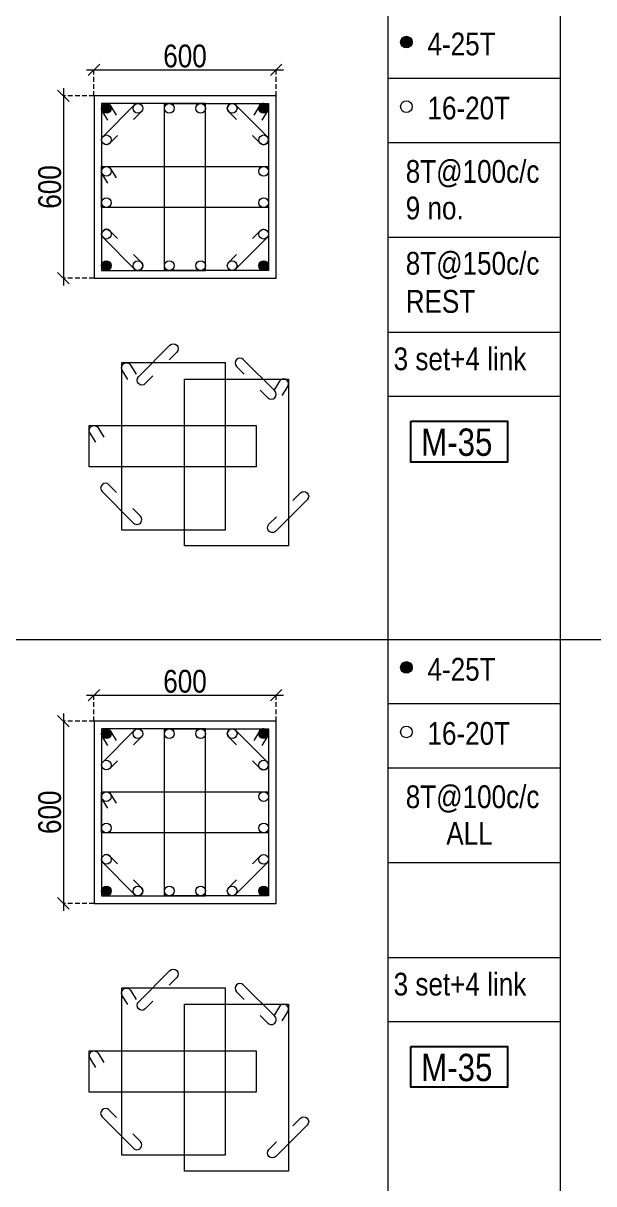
# Model space of a CAD drawing. Header units: millimetres. Extents: x 1112055 to 3390982, y -148532 to 766891.
# Drawn here: x 2099967 to 2107489, y 147705 to 162999 of the extents above; entities that cross this region are included whole.
import ezdxf
from ezdxf.enums import TextEntityAlignment as Align

# ---------------------------------------------------------------- set-up
doc = ezdxf.new("R2010")
doc.units = ezdxf.units.MM
doc.header["$PDMODE"] = 35
doc.header["$PDSIZE"] = -25
doc.linetypes.add('DASHED2', pattern=[0.375, 0.25, -0.125])
doc.linetypes.add('Hidden', pattern=[9.525, 6.35, -3.175])
for name, color, linetype, lineweight in [('B COL. SIZE DIM', 220, 'Continuous', 25), ('B COLSCH', 204, 'Continuous', 20), ('B COLUMN', 1, 'Hidden', 9), ('B STEEL', 34, 'Continuous', 15), ('B TITLE BLOCK', 250, 'Continuous', 0)]:
    doc.layers.add(name, color=color, linetype=linetype, lineweight=lineweight)
doc.layers.add('B TEXT', color=7, linetype='Continuous')
doc.styles.add('dim inside', font='romans.shx', dxfattribs={"width": 0.8, "height": 125})
doc.styles.add('SWINC', font='swissc.ttf')
doc.dimstyles.new('dim inside', dxfattribs={"dimtxt": 125, "dimasz": 100, "dimexe": 0, "dimexo": 0, "dimgap": 10, "dimtad": 0, "dimdec": 0, "dimzin": 0, "dimdsep": 46, "dimtxsty": 'dim inside', "dimblk": 'SMALL', "dimcen": 0.09, "dimadec": 0, "dimazin": 0, "dimtfac": 1, "dimtdec": 0, "dimtofl": 0, "dimtmove": 0, "dimatfit": 3, "dimfxl": 1, "dimtolj": 1, "dimtzin": 0, "dimarcsym": 2})

# ---------------------------------------------------------------- blocks, each defined once
blk = doc.blocks.new('_Oblique')
at = {"color": 0, "linetype": 'ByBlock', "lineweight": -2}
blk.add_line((-0.5, -0.5), (0.5, 0.5), dxfattribs=at)
blk = doc.blocks.new('*D289')
at = {"layer": 'B COL. SIZE DIM', "color": 250, "lineweight": 9, "ltscale": 250, "transparency": 16777216}
blk.add_line((2100800, 154146), (2103400, 154146), dxfattribs=at)
at = {"layer": 'B COL. SIZE DIM', "color": 250, "linetype": 'DASHED2', "lineweight": 9, "ltscale": 250, "transparency": 16777216}
for p, q in [((2100900, 153801), (2100900, 154146)), ((2103300, 153801), (2103300, 154146))]:
    blk.add_line(p, q, dxfattribs=at)
at = {"layer": 'Defpoints', "color": 0, "ltscale": 250, "transparency": 16777216}
for p in [(2103300, 154146), (2100900, 153801), (2103300, 153801)]:
    blk.add_point(p, dxfattribs=at)
at = {"layer": 'B COL. SIZE DIM', "color": 250, "lineweight": 9, "ltscale": 250, "transparency": 16777216, "xscale": 150, "yscale": 150, "zscale": 150, "rotation": 180}
blk.add_blockref('_Oblique', (2100900, 154146), dxfattribs=at)
at = {"layer": 'B COL. SIZE DIM', "color": 250, "lineweight": 9, "ltscale": 250, "transparency": 16777216, "xscale": 150, "yscale": 150, "zscale": 150}
blk.add_blockref('_Oblique', (2103300, 154146), dxfattribs=at)
at = {"layer": 'B COL. SIZE DIM', "color": 6, "ltscale": 250, "transparency": 16777216, "insert": (2102100, 154325), "char_height": 300, "attachment_point": 5, "style": 'SWINC'}
blk.add_mtext('\\A1;600', dxfattribs=at)
blk = doc.blocks.new('*D290')
at = {"layer": 'B COL. SIZE DIM', "color": 250, "lineweight": 9, "ltscale": 250, "transparency": 16777216}
blk.add_line((2100496, 153901), (2100496, 151301), dxfattribs=at)
at = {"layer": 'B COL. SIZE DIM', "color": 250, "linetype": 'DASHED2', "lineweight": 9, "ltscale": 250, "transparency": 16777216}
for p, q in [((2100900, 153801), (2100496, 153801)), ((2100900, 151401), (2100496, 151401))]:
    blk.add_line(p, q, dxfattribs=at)
at = {"layer": 'Defpoints', "color": 0, "ltscale": 250, "transparency": 16777216}
for p in [(2100900, 153801), (2100496, 151401), (2100900, 151401)]:
    blk.add_point(p, dxfattribs=at)
at = {"layer": 'B COL. SIZE DIM', "color": 250, "lineweight": 9, "ltscale": 250, "transparency": 16777216, "xscale": 150, "yscale": 150, "zscale": 150}
for p, rotation in [((2100496, 153801), 90), ((2100496, 151401), 270)]:
    blk.add_blockref('_Oblique', p, dxfattribs=dict(at, rotation=rotation))
at = {"layer": 'B COL. SIZE DIM', "color": 6, "ltscale": 250, "transparency": 16777216, "insert": (2100317, 152601), "char_height": 300, "attachment_point": 5, "rotation": 90, "style": 'SWINC'}
blk.add_mtext('\\A1;600', dxfattribs=at)
blk = doc.blocks.new('*D251')
at = {"layer": 'B COL. SIZE DIM', "color": 250, "lineweight": 9, "ltscale": 250, "transparency": 16777216}
blk.add_line((2100800, 162386), (2103400, 162386), dxfattribs=at)
at = {"layer": 'B COL. SIZE DIM', "color": 250, "linetype": 'DASHED2', "lineweight": 9, "ltscale": 250, "transparency": 16777216}
for p, q in [((2100900, 162041), (2100900, 162386)), ((2103300, 162041), (2103300, 162386))]:
    blk.add_line(p, q, dxfattribs=at)
at = {"layer": 'Defpoints', "color": 0, "ltscale": 250, "transparency": 16777216}
for p in [(2103300, 162386), (2100900, 162041), (2103300, 162041)]:
    blk.add_point(p, dxfattribs=at)
at = {"layer": 'B COL. SIZE DIM', "color": 250, "lineweight": 9, "ltscale": 250, "transparency": 16777216, "xscale": 150, "yscale": 150, "zscale": 150, "rotation": 180}
blk.add_blockref('_Oblique', (2100900, 162386), dxfattribs=at)
at = {"layer": 'B COL. SIZE DIM', "color": 250, "lineweight": 9, "ltscale": 250, "transparency": 16777216, "xscale": 150, "yscale": 150, "zscale": 150}
blk.add_blockref('_Oblique', (2103300, 162386), dxfattribs=at)
at = {"layer": 'B COL. SIZE DIM', "color": 6, "ltscale": 250, "transparency": 16777216, "insert": (2102100, 162565), "char_height": 300, "attachment_point": 5, "style": 'SWINC'}
blk.add_mtext('\\A1;600', dxfattribs=at)
blk = doc.blocks.new('*D252')
at = {"layer": 'B COL. SIZE DIM', "color": 250, "lineweight": 9, "ltscale": 250, "transparency": 16777216}
blk.add_line((2100496, 162141), (2100496, 159541), dxfattribs=at)
at = {"layer": 'B COL. SIZE DIM', "color": 250, "linetype": 'DASHED2', "lineweight": 9, "ltscale": 250, "transparency": 16777216}
for p, q in [((2100900, 162041), (2100496, 162041)), ((2100900, 159641), (2100496, 159641))]:
    blk.add_line(p, q, dxfattribs=at)
at = {"layer": 'Defpoints', "color": 0, "ltscale": 250, "transparency": 16777216}
for p in [(2100900, 162041), (2100496, 159641), (2100900, 159641)]:
    blk.add_point(p, dxfattribs=at)
at = {"layer": 'B COL. SIZE DIM', "color": 250, "lineweight": 9, "ltscale": 250, "transparency": 16777216, "xscale": 150, "yscale": 150, "zscale": 150}
for p, rotation in [((2100496, 162041), 90), ((2100496, 159641), 270)]:
    blk.add_blockref('_Oblique', p, dxfattribs=dict(at, rotation=rotation))
at = {"layer": 'B COL. SIZE DIM', "color": 6, "ltscale": 250, "transparency": 16777216, "insert": (2100317, 160841), "char_height": 300, "attachment_point": 5, "rotation": 90, "style": 'SWINC'}
blk.add_mtext('\\A1;600', dxfattribs=at)

msp = doc.modelspace()

# ---------------------------------------------------------------- hatches: boundary and pattern name
at = {"layer": 'B STEEL', "lineweight": 9, "ltscale": 0.5}
h = msp.add_hatch(color=34, dxfattribs=at)
edge = h.paths.add_edge_path()
edge.add_arc((2105018.5, 162749.8), 76.8, 0, 360)
h = msp.add_hatch(color=34, dxfattribs=at)
edge = h.paths.add_edge_path()
edge.add_arc((2101064.2, 161876.6), 64, 0, 360)
h = msp.add_hatch(color=34, dxfattribs=at)
edge = h.paths.add_edge_path()
edge.add_arc((2103136.1, 161876.6), 64, 180, 540, ccw=False)
h = msp.add_hatch(color=34, dxfattribs=at)
edge = h.paths.add_edge_path()
edge.add_arc((2101064.2, 159804.6), 64, 0, 360, ccw=False)
h = msp.add_hatch(color=34, dxfattribs=at)
edge = h.paths.add_edge_path()
edge.add_arc((2103136.1, 159804.6), 64, -180, 180)
h = msp.add_hatch(color=34, dxfattribs=at)
edge = h.paths.add_edge_path()
edge.add_arc((2105018.5, 154509.9), 76.8, 0, 360)
h = msp.add_hatch(color=34, dxfattribs=at)
edge = h.paths.add_edge_path()
edge.add_arc((2101064.2, 153636.7), 64, 0, 360)
h = msp.add_hatch(color=34, dxfattribs=at)
edge = h.paths.add_edge_path()
edge.add_arc((2103136.1, 153636.7), 64, 180, 540, ccw=False)
h = msp.add_hatch(color=34, dxfattribs=at)
edge = h.paths.add_edge_path()
edge.add_arc((2101064.2, 151564.8), 64, 0, 360, ccw=False)
h = msp.add_hatch(color=34, dxfattribs=at)
edge = h.paths.add_edge_path()
edge.add_arc((2103136.1, 151564.8), 64, -180, 180)

# ---------------------------------------------------------------- linework, layer by layer
at = {"layer": 'B COLSCH', "color": 250, "lineweight": 0}
for p, q in [((2104772.3, 196077.4), (2104772.3, 146638.4)), ((2107046.6, 196077.4), (2107046.6, 139385.8)), ((2104772.3, 162273.1), (2107046.6, 162273.1)), ((2104772.3, 161428.1), (2107046.6, 161428.1)), ((2104772.3, 160178.3), (2107046.6, 160178.3)), ((2104772.3, 158928.5), (2107046.6, 158928.5)), ((2104772.3, 158083.5), (2107046.6, 158083.5)), ((2087919, 154878.2), (2215549.8, 154878.2)), ((2104772.3, 154033.2), (2107046.6, 154033.2)), ((2104772.3, 153188.2), (2107046.6, 153188.2)), ((2104772.3, 151938.5), (2107046.6, 151938.5)), ((2104772.3, 150688.7), (2107046.6, 150688.7)), ((2104772.3, 149843.7), (2107046.6, 149843.7))]:
    msp.add_line(p, q, dxfattribs=at)
at = {"layer": 'B COLUMN', "color": 1, "linetype": 'ByBlock', "lineweight": 20}
for points in [[(2100900.2, 159640.6), (2103300.2, 159640.6), (2103300.2, 162040.6), (2100900.2, 162040.6)], [(2100900.2, 151400.8), (2103300.2, 151400.8), (2103300.2, 153800.8), (2100900.2, 153800.8)]]:
    msp.add_lwpolyline(points, close=True, dxfattribs=at)
at = {"layer": 'B STEEL', "color": 34, "lineweight": 9, "ltscale": 0.5}
for points in [[(2101000.2, 159740.6), (2102371.4, 159740.6), (2102371.4, 161940.6), (2101000.2, 161940.6)], [(2103200.2, 159740.6), (2101828.9, 159740.6), (2101828.9, 161940.6), (2103200.2, 161940.6)], [(2101000.2, 161111.8), (2103200.2, 161111.8), (2103200.2, 160569.4), (2101000.2, 160569.4)], [(2101264.2, 156325), (2102635.4, 156325), (2102635.4, 158525), (2101264.2, 158525)], [(2103464.2, 156110.4), (2102092.9, 156110.4), (2102092.9, 158310.4), (2103464.2, 158310.4)], [(2100838.2, 157696.2), (2103038.2, 157696.2), (2103038.2, 157153.8), (2100838.2, 157153.8)], [(2101000.2, 151500.8), (2102371.4, 151500.8), (2102371.4, 153700.8), (2101000.2, 153700.8)], [(2103200.2, 151500.8), (2101828.9, 151500.8), (2101828.9, 153700.8), (2103200.2, 153700.8)], [(2101000.2, 152872), (2103200.2, 152872), (2103200.2, 152329.5), (2101000.2, 152329.5)], [(2101264.2, 148085.2), (2102635.4, 148085.2), (2102635.4, 150285.2), (2101264.2, 150285.2)], [(2103464.2, 147870.6), (2102092.9, 147870.6), (2102092.9, 150070.6), (2103464.2, 150070.6)], [(2100838.2, 149456.4), (2103038.2, 149456.4), (2103038.2, 148914), (2100838.2, 148914)]]:
    msp.add_lwpolyline(points, close=True, dxfattribs=at)
for points in [[(2101084.4, 161721.5), (2101009.7, 161843, -1), (2101118.7, 161910.1), (2101193.5, 161788.7)], [(2101210.3, 161517.8), (2101109.5, 161416.9, -1), (2101018.9, 161507.5), (2101433.3, 161921.8, -1), (2101523.8, 161831.3), (2101423, 161730.4)], [(2102990, 161517.8), (2103090.9, 161416.9, 1), (2103181.4, 161507.5), (2102767, 161921.8, 1), (2102676.5, 161831.3), (2102777.4, 161730.4)], [(2103115.9, 161721.5), (2103190.7, 161843, 1), (2103081.6, 161910.1), (2103006.9, 161788.7)], [(2101084.4, 160892.8), (2101009.7, 161014.2, -1), (2101118.7, 161081.4), (2101193.5, 160959.9)], [(2101210.3, 160163.4), (2101109.5, 160264.3, 1), (2101018.9, 160173.7), (2101433.3, 159759.4, 1), (2101523.8, 159849.9), (2101423, 159950.8)], [(2102990, 160163.4), (2103090.9, 160264.3, -1), (2103181.4, 160173.7), (2102767, 159759.4, -1), (2102676.5, 159849.9), (2102777.4, 159950.8)], [(2101677.3, 158350.4), (2101576.4, 158249.6, -1), (2101485.9, 158340.1), (2101900.2, 158754.5, -1), (2101990.8, 158664), (2101889.9, 158563.1)], [(2101348.4, 158306), (2101273.7, 158427.4, -1), (2101382.7, 158494.6), (2101457.5, 158373.1)], [(2103091.9, 158162.9), (2103192.7, 158062.1, 1), (2103283.3, 158152.6), (2102868.9, 158567, 1), (2102778.3, 158476.5), (2102879.2, 158375.6)], [(2103379.9, 158091.4), (2103454.7, 158212.9, 1), (2103345.6, 158280), (2103270.9, 158158.5)], [(2100922.5, 157477.2), (2100847.7, 157598.7, -1), (2100956.8, 157665.8), (2101031.5, 157544.3)], [(2101198.1, 156816.8), (2101097.3, 156917.7, 1), (2101006.7, 156827.1), (2101421.1, 156412.7, 1), (2101511.7, 156503.3), (2101410.8, 156604.1)], [(2103520.4, 156708.9), (2103621.3, 156809.8, -1), (2103711.8, 156719.2), (2103297.4, 156304.8, -1), (2103206.9, 156395.4), (2103307.8, 156496.2)], [(2101084.4, 153481.7), (2101009.7, 153603.2, -1), (2101118.7, 153670.3), (2101193.5, 153548.8)], [(2101210.3, 153277.9), (2101109.5, 153177.1, -1), (2101018.9, 153267.6), (2101433.3, 153682, -1), (2101523.8, 153591.5), (2101423, 153490.6)], [(2102990, 153277.9), (2103090.9, 153177.1, 1), (2103181.4, 153267.6), (2102767, 153682, 1), (2102676.5, 153591.5), (2102777.4, 153490.6)], [(2103115.9, 153481.7), (2103190.7, 153603.2, 1), (2103081.6, 153670.3), (2103006.9, 153548.8)], [(2101084.4, 152652.9), (2101009.7, 152774.4, -1), (2101118.7, 152841.5), (2101193.5, 152720)], [(2101210.3, 151923.6), (2101109.5, 152024.4, 1), (2101018.9, 151933.9), (2101433.3, 151519.5, 1), (2101523.8, 151610), (2101423, 151710.9)], [(2102990, 151923.6), (2103090.9, 152024.4, -1), (2103181.4, 151933.9), (2102767, 151519.5, -1), (2102676.5, 151610), (2102777.4, 151710.9)], [(2101677.3, 150110.6), (2101576.4, 150009.7, -1), (2101485.9, 150100.3), (2101900.2, 150514.7, -1), (2101990.8, 150424.1), (2101889.9, 150323.3)], [(2103091.9, 149923.1), (2103192.7, 149822.2, 1), (2103283.3, 149912.8), (2102868.9, 150327.2, 1), (2102778.3, 150236.6), (2102879.2, 150135.7)], [(2101348.4, 150066.1), (2101273.7, 150187.6, -1), (2101382.7, 150254.7), (2101457.5, 150133.2)], [(2103379.9, 149851.5), (2103454.7, 149973, 1), (2103345.6, 150040.1), (2103270.9, 149918.6)], [(2100922.5, 149237.3), (2100847.7, 149358.8, -1), (2100956.8, 149425.9), (2101031.5, 149304.4)], [(2101198.1, 148577), (2101097.3, 148677.8, 1), (2101006.7, 148587.3), (2101421.1, 148172.9, 1), (2101511.7, 148263.4), (2101410.8, 148364.3)], [(2103520.4, 148469), (2103621.3, 148569.9, -1), (2103711.8, 148479.4), (2103297.4, 148065, -1), (2103206.9, 148155.5), (2103307.8, 148256.4)]]:
    msp.add_lwpolyline(points, format="xyb", dxfattribs=at)
for centre, radius in [((2105018.5, 162749.8), 76.8), ((2105018.5, 161899.5), 76.8), ((2101064.2, 161876.6), 64), ((2101478.6, 161876.6), 64), ((2101893, 161876.6), 64), ((2102307.4, 161876.6), 64), ((2102721.8, 161876.6), 64), ((2103136.1, 161876.6), 64), ((2101064.2, 161462.2), 64), ((2103136.1, 161462.2), 64), ((2101064.2, 161047.8), 64), ((2103136.1, 161047.8), 64), ((2101064.2, 160633.4), 64), ((2103136.1, 160633.4), 64), ((2101064.2, 160219), 64), ((2103136.1, 160219), 64), ((2101064.2, 159804.6), 64), ((2101478.6, 159804.6), 64), ((2101893, 159804.6), 64), ((2102307.4, 159804.6), 64), ((2102721.8, 159804.6), 64), ((2103136.1, 159804.6), 64), ((2105018.5, 154509.9), 76.8), ((2101064.2, 153636.7), 64), ((2101478.6, 153636.7), 64), ((2101893, 153636.7), 64), ((2102307.4, 153636.7), 64), ((2102721.8, 153636.7), 64), ((2103136.1, 153636.7), 64), ((2105018.5, 153659.6), 76.8), ((2101064.2, 153222.3), 64), ((2103136.1, 153222.3), 64), ((2101064.2, 152808), 64), ((2103136.1, 152808), 64), ((2101064.2, 152393.6), 64), ((2103136.1, 152393.6), 64), ((2101064.2, 151979.2), 64), ((2103136.1, 151979.2), 64), ((2101064.2, 151564.8), 64), ((2101478.6, 151564.8), 64), ((2101893, 151564.8), 64), ((2102307.4, 151564.8), 64), ((2102721.8, 151564.8), 64), ((2103136.1, 151564.8), 64)]:
    msp.add_circle(centre, radius, dxfattribs=at)
at = {"layer": 'B TEXT', "color": 1}
for points in [[(2105075.9, 157754.5), (2106350.5, 157754.5), (2106350.5, 157216.5), (2105075.9, 157216.5)], [(2105075.9, 149514.7), (2106350.5, 149514.7), (2106350.5, 148976.7), (2105075.9, 148976.7)]]:
    msp.add_lwpolyline(points, close=True, dxfattribs=at)

# ---------------------------------------------------------------- texts
at = {"layer": 'B TEXT', "style": 'SWINC'}
for s, p in [('4-25T', (2105297, 162575.2)), ('16-20T', (2105297, 161730.2)), ('8T@100c/c', (2105010.1, 160895.4)), ('9 no.', (2105010.1, 160413.6)), ('8T@150c/c', (2105010.1, 159685.5)), ('REST', (2105010.1, 159183.1)), ('3 set+4 link', (2104850.5, 158426.1)), ('4-25T', (2105297, 154335.4)), ('16-20T', (2105297, 153490.4)), ('8T@100c/c', (2105010.1, 152655.5)), ('ALL', (2105544.8, 152173.7)), ('3 set+4 link', (2104850.5, 150186.2))]:
    msp.add_text(s, height=300, dxfattribs=at).set_placement(p)
at = {"layer": 'B TEXT', "color": 1, "style": 'SWINC'}
for p in [(2105213.3, 157190), (2105213.3, 148950.1)]:
    msp.add_text('M-35', height=360, dxfattribs=at).set_placement(p, align=Align.BOTTOM_LEFT)
at = {"layer": 'B TITLE BLOCK', "color": 251, "insert": (2303667.7, 156603.8), "char_height": 222.806, "attachment_point": 2, "style": 'SWINC'}
msp.add_mtext_dynamic_manual_height_columns('\\pxsm1,qj;{\\fBankGothic Lt BT|b0|i0|c0|p34;BHOOMI\\P\\ps*,q*;\\fGost|b0|i0|c0|p2;\\H0.8x;- CONSULTANTS -\\C1; }', width=582591.087, gutter_width=0, heights=[81948.1], dxfattribs=at)

# ---------------------------------------------------------------- dimensions: what is measured, and where the dimension line sits
at = {"layer": 'B COL. SIZE DIM', "color": 250, "ltscale": 250}
for base, p1, p2, picture, middle in [((2103300.2, 162385.5), (2100900.2, 162040.6), (2103300.2, 162040.6), '*D251', (2102100.2, 162564.5)), ((2103300.2, 154145.7), (2100900.2, 153800.8), (2103300.2, 153800.8), '*D289', (2102100.2, 154324.7))]:
    dim = msp.add_linear_dim(base=base, p1=p1, p2=p2, dimstyle='dim inside', override={"dimtxt": 300, "dimasz": 150, "dimgap": 25, "dimtad": 3, "dimlfac": 0.25, "dimtxsty": 'SWINC', "dimblk1": 'Oblique', "dimblk2": 'Oblique', "dimsah": 1, "dimdle": 100, "dimclrd": 250, "dimclre": 250, "dimclrt": 6, "dimfxl": 1000, "dimlwd": 9, "dimlwe": 9}, dxfattribs=at)
    dim.commit()
    dim.dimension.update_dxf_attribs({"geometry": picture, "text_midpoint": middle})
for base, p1, p2, picture, middle in [((2100496.3, 159640.6), (2100900.2, 162040.6), (2100900.2, 159640.6), '*D252', (2100317.3, 160840.6)), ((2100496.3, 151400.8), (2100900.2, 153800.8), (2100900.2, 151400.8), '*D290', (2100317.3, 152600.8))]:
    dim = msp.add_linear_dim(base=base, p1=p1, p2=p2, angle=90, dimstyle='dim inside', override={"dimtxt": 300, "dimasz": 150, "dimgap": 25, "dimtad": 3, "dimlfac": 0.25, "dimtxsty": 'SWINC', "dimblk1": 'Oblique', "dimblk2": 'Oblique', "dimsah": 1, "dimdle": 100, "dimclrd": 250, "dimclre": 250, "dimclrt": 6, "dimfxl": 1000, "dimlwd": 9, "dimlwe": 9}, dxfattribs=at)
    dim.commit()
    dim.dimension.update_dxf_attribs({"geometry": picture, "text_midpoint": middle})

doc.saveas('drawing.dxf')
